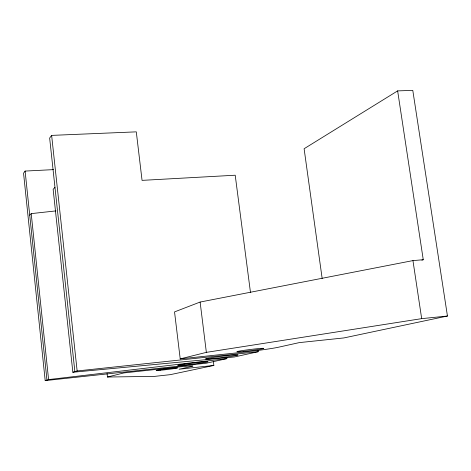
<?xml version="1.0" encoding="UTF-8"?>
<svg xmlns="http://www.w3.org/2000/svg" width="471" height="471" viewBox="0 0 471 471"><rect width="100%" height="100%" fill="white"/><g stroke="black" fill="none" stroke-linecap="round" stroke-linejoin="round"><path stroke-width="0.71" d="M53.523 169.625L25.11 171.073L23.55 173.169L45.192 380.609L206.257 363.212L226.839 358.649L226.657 357.201M250.501 292.638L235.212 175.218L142.059 180.369L136.296 131.856L51.633 135.389L49.649 138.056L74.877 371.643M29.732 215.265L31.21 213.628L55.978 210.896M54.972 187.328L53.146 189.348L72.852 372.255L234.423 356.971L258.196 351.707L258.008 350.247M397.642 90.885L423.258 259.733L412.949 260.598L200.116 302.052L174.535 311.908L180.21 358.884L241.87 352.349A28.725 1.183 -7 0 0 278.396 347.239L299.256 342.617L343.901 337.931L447.45 316.029L412.79 90.391L397.642 90.885L304.107 148.736L322.158 278.455M421.857 260.169L423.258 259.733M45.192 380.609L48.59 379.585L226.839 358.649M72.852 372.255L77.138 370.96L258.196 351.707M107.058 373.403L107.465 377.024L123.908 372.92L176.937 367.18A23.214 0.783 -6.8 0 1 191.797 366.409L179.098 369.223L213.863 365.437L213.41 361.799M180.21 358.884L206.357 352.367L421.68 318.643L447.45 316.029M213.863 365.437L170.278 374.657L154.706 376.37L107.465 377.024M412.949 260.598L421.68 318.643M200.116 302.052L206.357 352.367M51.633 135.389L77.138 370.96M31.21 213.628L48.59 379.585M25.11 171.073L46.959 380.073M212.203 358.608A16.444 0.636 -6.9 0 0 237.996 355.034A16.444 0.636 -6.9 0 0 215.064 357.165A16.444 0.636 -6.9 0 0 212.203 358.608M243.224 351.401A13.482 0.559 -7 0 0 263.707 348.44A13.482 0.559 -7 0 0 244.078 350.318A13.482 0.559 -7 0 0 243.224 351.401M184.232 365.037A15.249 0.548 -6.8 0 0 207.852 361.793A15.249 0.548 -6.8 0 0 186.186 363.853A15.249 0.548 -6.8 0 0 184.232 365.037M160.205 370.283A10.845 0.365 -6.8 0 0 177.461 367.986A10.845 0.365 -6.8 0 0 162.713 369.358A10.845 0.365 -6.8 0 0 160.205 370.283"/></g></svg>
